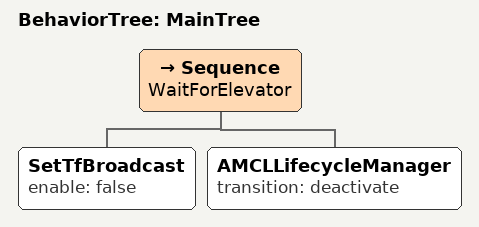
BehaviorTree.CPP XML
<root main_tree_to_execute="MainTree">
  <BehaviorTree ID="MainTree">
    <Sequence name="WaitForElevator">
      <!-- 使用默认参数 -->
      <SetTfBroadcast enable="false" />
      <AMCLLifecycleManager transition="deactivate" />
    </Sequence>
  </BehaviorTree>
</root>
